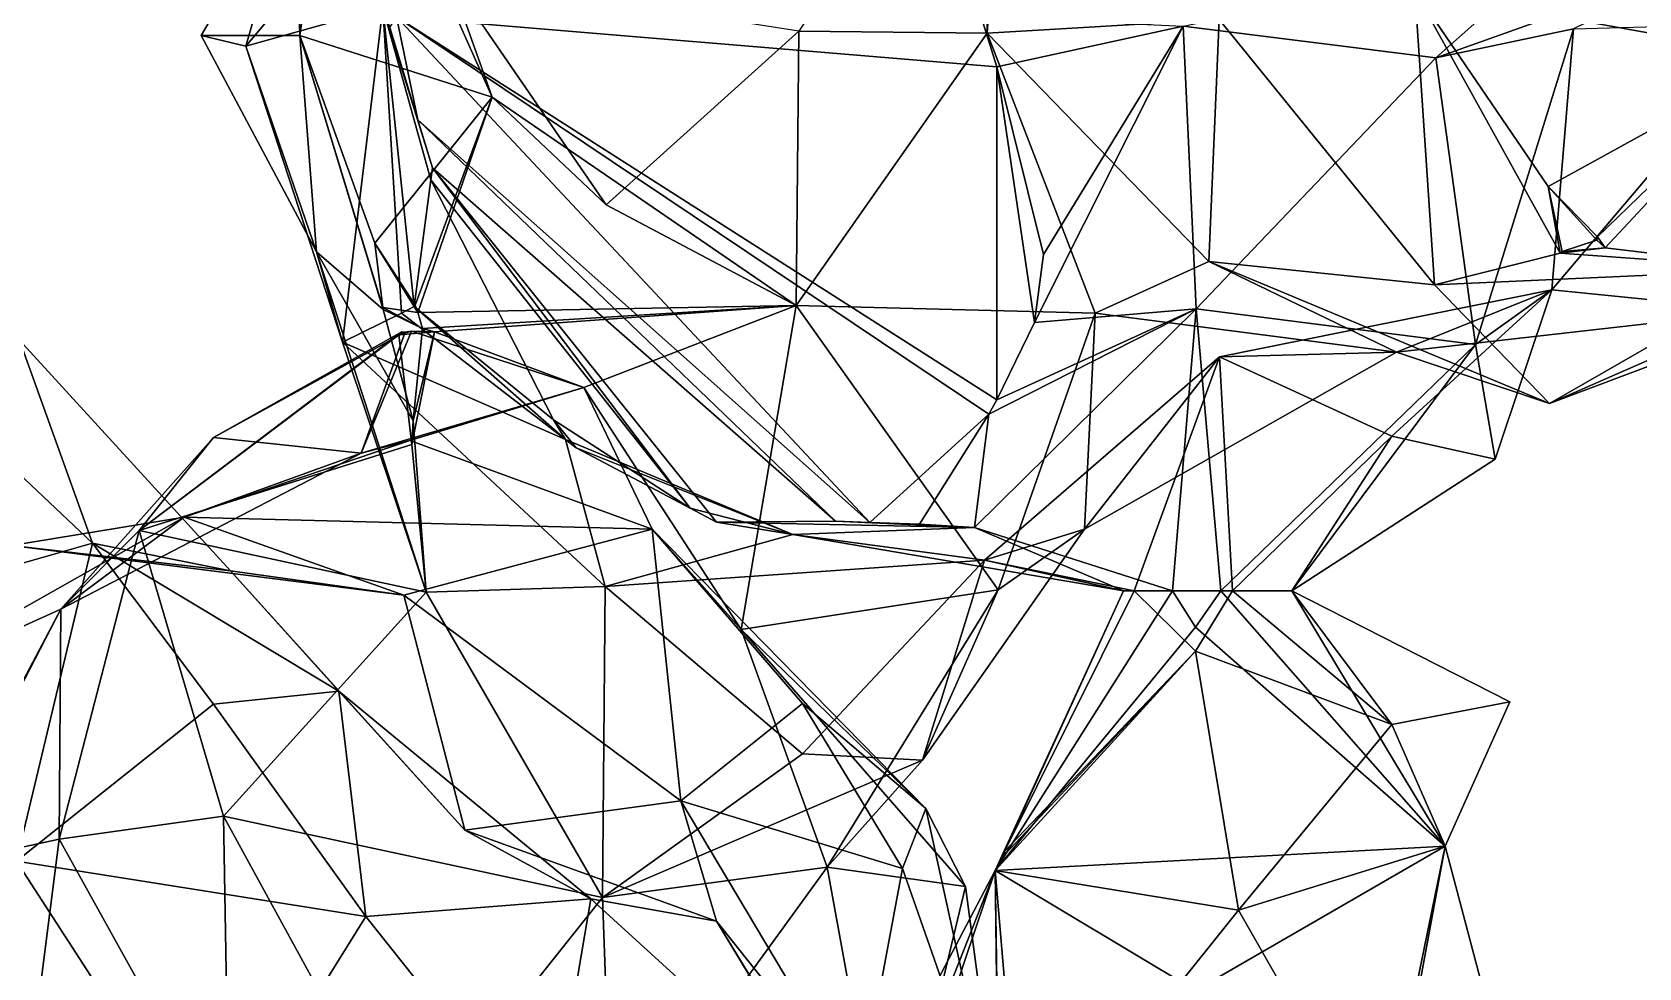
# Model space of a CAD drawing. Extents: x 290083 to 295691, y 4553739 to 4561622.
# Drawn here: x 291408.1 to 291511.2, y 4554089.7 to 4554149.7 of the extents above; entities that cross this region are included whole.
import ezdxf

# ---------------------------------------------------------------- set-up
doc = ezdxf.new("R2010")
doc.units = 0
doc.layers.add('Au_ppm_Pref_-_0_3', color=7, linetype='CONTINUOUS')

msp = doc.modelspace()

# ---------------------------------------------------------------- linework, layer by layer
at = {"layer": 'Au_ppm_Pref_-_0_3'}
for points in [[(291425.01, 4554159.88, 1817.43), (291425.28, 4554149.52, 1814.1), (291427.78, 4554167.62, 1810.95)], [(291427.78, 4554167.62, 1810.95), (291425.28, 4554149.52, 1814.1), (291437.63, 4554145.55, 1811.49)], [(291434.86, 4554153.32, 1807.16), (291427.78, 4554167.62, 1810.95), (291437.63, 4554145.55, 1811.49)], [(291469.38, 4554149.65, 1811.75), (291469.11, 4554167.34, 1806.04), (291457.3, 4554149.79, 1805.62)], [(291469.38, 4554149.65, 1811.75), (291470.64, 4554167.34, 1805.79), (291469.11, 4554167.34, 1806.04)], [(291469.38, 4554149.65, 1811.75), (291484.25, 4554150.54, 1805.84), (291470.64, 4554167.34, 1805.79)], [(291435.13, 4554164.63, 1821.84), (291430.6, 4554151.28, 1829.76), (291421.82, 4554148.82, 1823.65)], [(291435.13, 4554164.63, 1821.84), (291421.82, 4554148.82, 1823.65), (291425.01, 4554159.88, 1817.43)], [(291425.01, 4554159.88, 1817.43), (291421.82, 4554148.82, 1823.65), (291418.95, 4554149.52, 1817.43)], [(291425.01, 4554159.88, 1817.43), (291418.95, 4554149.52, 1817.43), (291425.28, 4554149.52, 1814.1)], [(291508.71, 4554156.24, 1793.53), (291520.44, 4554148.13, 1799.03), (291530.13, 4554157.48, 1794.91)], [(291496.81, 4554152.4, 1799.72), (291520.44, 4554148.13, 1799.03), (291508.71, 4554156.24, 1793.53)], [(291481.95, 4554150.12, 1840.92), (291506.04, 4554155.09, 1840.23), (291498.15, 4554148.07, 1835.75)], [(291516.83, 4554154.75, 1835.25), (291498.15, 4554148.07, 1835.75), (291506.04, 4554155.09, 1840.23)], [(291506.99, 4554149.94, 1829.49), (291498.15, 4554148.07, 1835.75), (291516.83, 4554154.75, 1835.25)], [(291434.86, 4554153.32, 1807.16), (291437.63, 4554145.55, 1811.49), (291444.94, 4554138.64, 1807.87)], [(291434.86, 4554153.32, 1807.16), (291444.94, 4554138.64, 1807.87), (291457.3, 4554149.79, 1805.62)], [(291484.25, 4554150.54, 1805.84), (291498.07, 4554133.51, 1806.68), (291496.81, 4554152.4, 1799.72)], [(291505.35, 4554139.82, 1800.75), (291496.81, 4554152.4, 1799.72), (291506.12, 4554135.56, 1802.09)], [(291506.12, 4554135.56, 1802.09), (291496.81, 4554152.4, 1799.72), (291498.07, 4554133.51, 1806.68)], [(291520.44, 4554148.13, 1799.03), (291496.81, 4554152.4, 1799.72), (291505.35, 4554139.82, 1800.75)], [(291421.82, 4554148.82, 1823.65), (291430.6, 4554151.28, 1829.76), (291428.03, 4554129.83, 1823.57)], [(291430.6, 4554151.28, 1829.76), (291431.8, 4554131.7, 1829.31), (291428.03, 4554129.83, 1823.57)], [(291430.6, 4554151.28, 1829.76), (291433.79, 4554141.03, 1832.67), (291433.69, 4554140.26, 1832.47)], [(291430.6, 4554151.28, 1829.76), (291433.69, 4554140.26, 1832.47), (291432.63, 4554132.12, 1830.37)], [(291430.6, 4554151.28, 1829.76), (291432.63, 4554132.12, 1830.37), (291431.8, 4554131.7, 1829.31)], [(291430.6, 4554151.28, 1829.76), (291432.86, 4554144.11, 1833.09), (291433.79, 4554141.03, 1832.67)], [(291430.6, 4554151.28, 1829.76), (291431.05, 4554150.03, 1833.68), (291432.86, 4554144.11, 1833.09)], [(291431.05, 4554150.03, 1833.68), (291431.48, 4554150.71, 1833.89), (291432.86, 4554144.11, 1833.09)], [(291468.98, 4554150.71, 1842.7), (291470, 4554147.51, 1842.39), (291431.48, 4554150.71, 1833.89)], [(291470, 4554126.15, 1838.76), (291469.48, 4554125.22, 1838.48), (291431.48, 4554150.71, 1833.89)], [(291461.85, 4554118.28, 1835.51), (291432.86, 4554144.11, 1833.09), (291431.48, 4554150.71, 1833.89)], [(291470, 4554147.51, 1842.39), (291470, 4554126.15, 1838.76), (291431.48, 4554150.71, 1833.89)], [(291469.48, 4554125.22, 1838.48), (291461.85, 4554118.28, 1835.51), (291431.48, 4554150.71, 1833.89)], [(291470, 4554147.51, 1842.39), (291468.98, 4554150.71, 1842.7), (291481.95, 4554150.12, 1840.92)], [(291426.36, 4554135.63, 1817.43), (291418.95, 4554149.52, 1817.43), (291421.82, 4554148.82, 1823.65)], [(291418.95, 4554149.52, 1817.43), (291426.36, 4554135.63, 1817.43), (291425.28, 4554149.52, 1814.1)], [(291425.28, 4554149.52, 1814.1), (291430.1, 4554136.2, 1812.87), (291437.63, 4554145.55, 1811.49)], [(291430.61, 4554132.06, 1813.65), (291430.1, 4554136.2, 1812.87), (291425.28, 4554149.52, 1814.1)], [(291430.63, 4554131.94, 1813.66), (291430.61, 4554132.06, 1813.65), (291425.28, 4554149.52, 1814.1)], [(291425.28, 4554149.52, 1814.1), (291426.36, 4554135.63, 1817.43), (291430.63, 4554131.94, 1813.66)], [(291457.3, 4554149.79, 1805.62), (291444.94, 4554138.64, 1807.87), (291457.13, 4554132.2, 1811.85)], [(291469.38, 4554149.65, 1811.75), (291457.3, 4554149.79, 1805.62), (291457.13, 4554132.2, 1811.85)], [(291469.38, 4554149.65, 1811.75), (291457.13, 4554132.2, 1811.85), (291476.31, 4554131.7, 1814.52)], [(291469.38, 4554149.65, 1811.75), (291483.6, 4554135.01, 1812.19), (291484.25, 4554150.54, 1805.84)], [(291469.38, 4554149.65, 1811.75), (291476.31, 4554131.7, 1814.52), (291483.6, 4554135.01, 1812.19)], [(291472.99, 4554135.47, 1841.36), (291470, 4554147.51, 1842.39), (291481.95, 4554150.12, 1840.92)], [(291481.95, 4554150.12, 1840.92), (291472.41, 4554131.1, 1840.42), (291472.99, 4554135.47, 1841.36)], [(291482.77, 4554131.97, 1835.36), (291472.41, 4554131.1, 1840.42), (291481.95, 4554150.12, 1840.92)], [(291481.95, 4554150.12, 1840.92), (291498.15, 4554148.07, 1835.75), (291482.77, 4554131.97, 1835.36)], [(291483.6, 4554135.01, 1812.19), (291498.07, 4554133.51, 1806.68), (291484.25, 4554150.54, 1805.84)], [(291500.69, 4554129.7, 1830.66), (291498.15, 4554148.07, 1835.75), (291506.99, 4554149.94, 1829.49)], [(291506.99, 4554149.94, 1829.49), (291505.59, 4554133.2, 1823.98), (291500.69, 4554129.7, 1830.66)], [(291518.99, 4554131.84, 1817.31), (291505.59, 4554133.2, 1823.98), (291520.11, 4554150.3, 1823.44)], [(291520.11, 4554150.3, 1823.44), (291505.59, 4554133.2, 1823.98), (291506.99, 4554149.94, 1829.49)], [(291428.03, 4554129.83, 1823.57), (291426.36, 4554135.63, 1817.43), (291421.82, 4554148.82, 1823.65)], [(291472.99, 4554135.47, 1841.36), (291472.41, 4554131.1, 1840.42), (291470, 4554147.51, 1842.39)], [(291472.41, 4554131.1, 1840.42), (291470, 4554126.15, 1838.76), (291470, 4554147.51, 1842.39)], [(291482.77, 4554131.97, 1835.36), (291498.15, 4554148.07, 1835.75), (291500.69, 4554129.7, 1830.66)], [(291508.53, 4554136.6, 1800.96), (291520.44, 4554148.13, 1799.03), (291505.35, 4554139.82, 1800.75)], [(291509.01, 4554135.89, 1801.42), (291520.44, 4554148.13, 1799.03), (291508.53, 4554136.6, 1800.96)], [(291509.01, 4554135.89, 1801.42), (291520.45, 4554134.52, 1805.28), (291520.44, 4554148.13, 1799.03)], [(291437.63, 4554145.55, 1811.49), (291430.1, 4554136.2, 1812.87), (291432.69, 4554132.22, 1812.27)], [(291432.69, 4554132.22, 1812.27), (291432.85, 4554131.74, 1812.29), (291437.63, 4554145.55, 1811.49)], [(291437.63, 4554145.55, 1811.49), (291432.85, 4554131.74, 1812.29), (291457.13, 4554132.2, 1811.85)], [(291437.63, 4554145.55, 1811.49), (291457.13, 4554132.2, 1811.85), (291444.94, 4554138.64, 1807.87)], [(291433.79, 4554141.03, 1832.67), (291432.86, 4554144.11, 1833.09), (291459.64, 4554118.36, 1834.91)], [(291432.86, 4554144.11, 1833.09), (291461.85, 4554118.28, 1835.51), (291459.64, 4554118.36, 1834.91)], [(291441.55, 4554124.85, 1831.27), (291432.63, 4554132.12, 1830.37), (291433.69, 4554140.26, 1832.47)], [(291433.69, 4554140.26, 1832.47), (291433.79, 4554141.03, 1832.67), (291450.32, 4554119.2, 1832.47)], [(291433.69, 4554140.26, 1832.47), (291450.32, 4554119.2, 1832.47), (291441.55, 4554124.85, 1831.27)], [(291452.01, 4554118.3, 1832.75), (291450.32, 4554119.2, 1832.47), (291433.79, 4554141.03, 1832.67)], [(291433.79, 4554141.03, 1832.67), (291459.64, 4554118.36, 1834.91), (291452.01, 4554118.3, 1832.75)], [(291506.26, 4554135.66, 1801.98), (291505.35, 4554139.82, 1800.75), (291506.12, 4554135.56, 1802.09)], [(291505.35, 4554139.82, 1800.75), (291506.26, 4554135.66, 1801.98), (291508.49, 4554136.38, 1801.05)], [(291508.53, 4554136.6, 1800.96), (291505.35, 4554139.82, 1800.75), (291508.49, 4554136.38, 1801.05)], [(291432.69, 4554132.22, 1812.27), (291430.1, 4554136.2, 1812.87), (291432.85, 4554131.74, 1812.29)], [(291432.85, 4554131.74, 1812.29), (291430.1, 4554136.2, 1812.87), (291430.61, 4554132.06, 1813.65)], [(291508.49, 4554136.38, 1801.05), (291506.26, 4554135.66, 1801.98), (291509.01, 4554135.89, 1801.42)], [(291508.49, 4554136.38, 1801.05), (291509.01, 4554135.89, 1801.42), (291508.53, 4554136.6, 1800.96)], [(291432.56, 4554124.79, 1814.09), (291430.63, 4554131.94, 1813.66), (291426.36, 4554135.63, 1817.43)], [(291433.4, 4554113.8, 1817.34), (291432.56, 4554124.79, 1814.09), (291426.36, 4554135.63, 1817.43)], [(291426.36, 4554135.63, 1817.43), (291428.03, 4554129.83, 1823.57), (291433.4, 4554113.8, 1817.34)], [(291498.07, 4554133.51, 1806.68), (291520.45, 4554134.52, 1805.28), (291506.12, 4554135.56, 1802.09)], [(291506.12, 4554135.56, 1802.09), (291520.45, 4554134.52, 1805.28), (291509.01, 4554135.89, 1801.42)], [(291509.01, 4554135.89, 1801.42), (291506.26, 4554135.66, 1801.98), (291506.12, 4554135.56, 1802.09)], [(291476.31, 4554131.7, 1814.52), (291495.64, 4554129.2, 1817.75), (291483.6, 4554135.01, 1812.19)], [(291483.6, 4554135.01, 1812.19), (291495.64, 4554129.2, 1817.75), (291505.45, 4554125.91, 1811.56)], [(291483.6, 4554135.01, 1812.19), (291505.45, 4554125.91, 1811.56), (291498.07, 4554133.51, 1806.68)], [(291520.45, 4554134.52, 1805.28), (291498.07, 4554133.51, 1806.68), (291505.45, 4554125.91, 1811.56)], [(291520.45, 4554134.52, 1805.28), (291505.45, 4554125.91, 1811.56), (291529.44, 4554134.93, 1810.67)], [(291518.99, 4554131.84, 1817.31), (291529.44, 4554134.93, 1810.67), (291505.45, 4554125.91, 1811.56)], [(291505.59, 4554133.2, 1823.98), (291484.28, 4554128.91, 1823.13), (291495.33, 4554123.81, 1826.68)], [(291484.28, 4554128.91, 1823.13), (291505.59, 4554133.2, 1823.98), (291495.64, 4554129.2, 1817.75)], [(291495.33, 4554123.81, 1826.68), (291501.96, 4554122.33, 1829.31), (291505.59, 4554133.2, 1823.98)], [(291518.99, 4554131.84, 1817.31), (291495.64, 4554129.2, 1817.75), (291505.59, 4554133.2, 1823.98)], [(291501.96, 4554122.33, 1829.31), (291500.69, 4554129.7, 1830.66), (291505.59, 4554133.2, 1823.98)], [(291433.15, 4554130.72, 1812.34), (291430.61, 4554132.06, 1813.65), (291430.63, 4554131.94, 1813.66)], [(291432.85, 4554131.74, 1812.29), (291430.61, 4554132.06, 1813.65), (291433.15, 4554130.72, 1812.34)], [(291432.63, 4554132.12, 1830.37), (291442.32, 4554123.59, 1830.78), (291431.8, 4554131.7, 1829.31)], [(291432.63, 4554132.12, 1830.37), (291441.55, 4554124.85, 1831.27), (291442.32, 4554123.59, 1830.78)], [(291432.85, 4554131.74, 1812.29), (291433.15, 4554130.72, 1812.34), (291457.13, 4554132.2, 1811.85)], [(291433.15, 4554130.72, 1812.34), (291433.92, 4554130.51, 1811.89), (291457.13, 4554132.2, 1811.85)], [(291433.92, 4554130.51, 1811.89), (291443.51, 4554126.94, 1804.95), (291457.13, 4554132.2, 1811.85)], [(291453.59, 4554111.42, 1805.15), (291457.13, 4554132.2, 1811.85), (291443.51, 4554126.94, 1804.95)], [(291453.59, 4554111.42, 1805.15), (291470.07, 4554113.95, 1811.43), (291457.13, 4554132.2, 1811.85)], [(291476.31, 4554131.7, 1814.52), (291457.13, 4554132.2, 1811.85), (291470.07, 4554113.95, 1811.43)], [(291395.36, 4554112.2, 1777.97), (291411.99, 4554116.95, 1780.79), (291396.19, 4554131.87, 1780.67)], [(291407.31, 4554129.97, 1787.7), (291396.19, 4554131.87, 1780.67), (291411.99, 4554116.95, 1780.79)], [(291431.8, 4554131.7, 1829.31), (291442.32, 4554123.59, 1830.78), (291428.03, 4554129.83, 1823.57)], [(291432.56, 4554124.79, 1814.09), (291433.15, 4554130.72, 1812.34), (291430.63, 4554131.94, 1813.66)], [(291468.57, 4554117.95, 1834.63), (291469.48, 4554125.22, 1838.48), (291482.77, 4554131.97, 1835.36)], [(291482.77, 4554131.97, 1835.36), (291481.27, 4554113.89, 1830), (291468.57, 4554117.95, 1834.63)], [(291470, 4554126.15, 1838.76), (291482.77, 4554131.97, 1835.36), (291469.48, 4554125.22, 1838.48)], [(291470, 4554126.15, 1838.76), (291472.41, 4554131.1, 1840.42), (291482.77, 4554131.97, 1835.36)], [(291475.61, 4554117.85, 1817.43), (291476.31, 4554131.7, 1814.52), (291470.07, 4554113.95, 1811.43)], [(291476.31, 4554131.7, 1814.52), (291475.61, 4554117.85, 1817.43), (291495.64, 4554129.2, 1817.75)], [(291481.27, 4554113.89, 1830), (291482.77, 4554131.97, 1835.36), (291484.37, 4554113.89, 1830.08)], [(291482.77, 4554131.97, 1835.36), (291500.69, 4554129.7, 1830.66), (291484.37, 4554113.89, 1830.08)], [(291518.99, 4554131.84, 1817.31), (291505.45, 4554125.91, 1811.56), (291495.64, 4554129.2, 1817.75)], [(291420.83, 4554115.18, 1787.6), (291406.8, 4554116.8, 1794.81), (291407.31, 4554129.97, 1787.7)], [(291411.99, 4554116.95, 1780.79), (291420.83, 4554115.18, 1787.6), (291407.31, 4554129.97, 1787.7)], [(291431.84, 4554130.51, 1812.27), (291431.64, 4554130.31, 1812.37), (291414.99, 4554117.76, 1812.64)], [(291431.84, 4554130.51, 1812.27), (291414.99, 4554117.76, 1812.64), (291419.74, 4554123.72, 1808.22)], [(291431.64, 4554130.31, 1812.37), (291432.47, 4554123.27, 1814.5), (291414.99, 4554117.76, 1812.64)], [(291432.04, 4554130.48, 1812.24), (291431.84, 4554130.51, 1812.27), (291419.74, 4554123.72, 1808.22)], [(291419.74, 4554123.72, 1808.22), (291429.22, 4554122.73, 1807.03), (291432.04, 4554130.48, 1812.24)], [(291429.22, 4554122.73, 1807.03), (291432.44, 4554130.55, 1812.15), (291432.04, 4554130.48, 1812.24)], [(291443.51, 4554126.94, 1804.95), (291432.44, 4554130.55, 1812.15), (291429.22, 4554122.73, 1807.03)], [(291432.44, 4554130.55, 1812.15), (291431.64, 4554130.31, 1812.37), (291432.04, 4554130.48, 1812.24)], [(291433.92, 4554130.51, 1811.89), (291431.64, 4554130.31, 1812.37), (291432.44, 4554130.55, 1812.15)], [(291432.04, 4554130.48, 1812.24), (291431.64, 4554130.31, 1812.37), (291431.84, 4554130.51, 1812.27)], [(291432.47, 4554123.27, 1814.5), (291431.64, 4554130.31, 1812.37), (291433.92, 4554130.51, 1811.89)], [(291432.44, 4554130.55, 1812.15), (291443.51, 4554126.94, 1804.95), (291433.92, 4554130.51, 1811.89)], [(291432.56, 4554124.79, 1814.09), (291432.47, 4554123.27, 1814.5), (291433.92, 4554130.51, 1811.89)], [(291433.15, 4554130.72, 1812.34), (291432.56, 4554124.79, 1814.09), (291433.92, 4554130.51, 1811.89)], [(291428.03, 4554129.83, 1823.57), (291442.32, 4554123.59, 1830.78), (291444.87, 4554114.16, 1823.14)], [(291444.87, 4554114.16, 1823.14), (291433.4, 4554113.8, 1817.34), (291428.03, 4554129.83, 1823.57)], [(291484.28, 4554128.91, 1823.13), (291469.2, 4554115.86, 1822.77), (291478.8, 4554113.89, 1827.45)], [(291469.2, 4554115.86, 1822.77), (291484.28, 4554128.91, 1823.13), (291475.61, 4554117.85, 1817.43)], [(291484.28, 4554128.91, 1823.13), (291495.64, 4554129.2, 1817.75), (291475.61, 4554117.85, 1817.43)], [(291478.8, 4554113.89, 1827.45), (291485.11, 4554113.89, 1828.19), (291484.28, 4554128.91, 1823.13)], [(291485.11, 4554113.89, 1828.19), (291495.33, 4554123.81, 1826.68), (291484.28, 4554128.91, 1823.13)], [(291488.91, 4554113.89, 1829.31), (291484.37, 4554113.89, 1830.08), (291500.69, 4554129.7, 1830.66)], [(291488.91, 4554113.89, 1829.31), (291500.69, 4554129.7, 1830.66), (291501.96, 4554122.33, 1829.31)], [(291443.51, 4554126.94, 1804.95), (291429.22, 4554122.73, 1807.03), (291432.34, 4554123.54, 1802.34)], [(291443.51, 4554126.94, 1804.95), (291432.34, 4554123.54, 1802.34), (291447.89, 4554117.85, 1799.12)], [(291447.89, 4554117.85, 1799.12), (291453.59, 4554111.42, 1805.15), (291443.51, 4554126.94, 1804.95)], [(291432.56, 4554124.79, 1814.09), (291433.4, 4554113.8, 1817.34), (291432.47, 4554123.27, 1814.5)], [(291450.32, 4554119.2, 1832.47), (291443.01, 4554123.07, 1831.28), (291441.55, 4554124.85, 1831.27)], [(291441.55, 4554124.85, 1831.27), (291443.01, 4554123.07, 1831.28), (291442.32, 4554123.59, 1830.78)], [(291469.48, 4554125.22, 1838.48), (291465.03, 4554118.16, 1836.24), (291461.85, 4554118.28, 1835.51)], [(291469.48, 4554125.22, 1838.48), (291468.57, 4554117.95, 1834.63), (291465.03, 4554118.16, 1836.24)], [(291488.91, 4554113.89, 1829.31), (291495.33, 4554123.81, 1826.68), (291485.11, 4554113.89, 1828.19)], [(291488.91, 4554113.89, 1829.31), (291501.96, 4554122.33, 1829.31), (291495.33, 4554123.81, 1826.68)], [(291414.99, 4554117.76, 1812.64), (291409.96, 4554112.71, 1805.05), (291419.74, 4554123.72, 1808.22)], [(291429.22, 4554122.73, 1807.03), (291419.74, 4554123.72, 1808.22), (291409.96, 4554112.71, 1805.05)], [(291417.86, 4554118.62, 1799.64), (291429.22, 4554122.73, 1807.03), (291409.96, 4554112.71, 1805.05)], [(291433.4, 4554113.8, 1817.34), (291414.99, 4554117.76, 1812.64), (291432.47, 4554123.27, 1814.5)], [(291432.34, 4554123.54, 1802.34), (291429.22, 4554122.73, 1807.03), (291417.86, 4554118.62, 1799.64)], [(291432.34, 4554123.54, 1802.34), (291417.86, 4554118.62, 1799.64), (291447.89, 4554117.85, 1799.12)], [(291443.01, 4554123.07, 1831.28), (291456.9, 4554117.5, 1829.29), (291442.32, 4554123.59, 1830.78)], [(291442.32, 4554123.59, 1830.78), (291456.9, 4554117.5, 1829.29), (291444.87, 4554114.16, 1823.14)], [(291450.32, 4554119.2, 1832.47), (291456.9, 4554117.5, 1829.29), (291443.01, 4554123.07, 1831.28)], [(291409.96, 4554112.71, 1805.05), (291397.31, 4554107.01, 1798.63), (291417.86, 4554118.62, 1799.64)], [(291417.86, 4554118.62, 1799.64), (291397.31, 4554107.01, 1798.63), (291406.8, 4554116.8, 1794.81)], [(291431.95, 4554113.62, 1793.6), (291417.86, 4554118.62, 1799.64), (291406.8, 4554116.8, 1794.81)], [(291431.95, 4554113.62, 1793.6), (291447.89, 4554117.85, 1799.12), (291417.86, 4554118.62, 1799.64)], [(291456.9, 4554117.5, 1829.29), (291450.32, 4554119.2, 1832.47), (291452.01, 4554118.3, 1832.75)], [(291409.84, 4554097.96, 1811.18), (291414.99, 4554117.76, 1812.64), (291420.39, 4554099.44, 1816)], [(291414.99, 4554117.76, 1812.64), (291409.84, 4554097.96, 1811.18), (291409.96, 4554112.71, 1805.05)], [(291420.39, 4554099.44, 1816), (291414.99, 4554117.76, 1812.64), (291433.4, 4554113.8, 1817.34)], [(291431.95, 4554113.62, 1793.6), (291449.72, 4554100.42, 1793.08), (291447.89, 4554117.85, 1799.12)], [(291453.59, 4554111.42, 1805.15), (291447.89, 4554117.85, 1799.12), (291465.43, 4554099.92, 1799.62)], [(291447.89, 4554117.85, 1799.12), (291449.72, 4554100.42, 1793.08), (291457.54, 4554106.66, 1796.09)], [(291465.43, 4554099.92, 1799.62), (291447.89, 4554117.85, 1799.12), (291457.54, 4554106.66, 1796.09)], [(291452.01, 4554118.3, 1832.75), (291459.64, 4554118.36, 1834.91), (291468.57, 4554117.95, 1834.63)], [(291452.01, 4554118.3, 1832.75), (291468.57, 4554117.95, 1834.63), (291456.9, 4554117.5, 1829.29)], [(291468.57, 4554117.95, 1834.63), (291478.13, 4554113.89, 1829.31), (291456.9, 4554117.5, 1829.29)], [(291461.85, 4554118.28, 1835.51), (291468.57, 4554117.95, 1834.63), (291459.64, 4554118.36, 1834.91)], [(291465.03, 4554118.16, 1836.24), (291468.57, 4554117.95, 1834.63), (291461.85, 4554118.28, 1835.51)], [(291469.2, 4554115.86, 1822.77), (291475.61, 4554117.85, 1817.43), (291465.22, 4554103.02, 1817.43)], [(291465.22, 4554103.02, 1817.43), (291475.61, 4554117.85, 1817.43), (291470.07, 4554113.95, 1811.43)], [(291468.57, 4554117.95, 1834.63), (291481.27, 4554113.89, 1830), (291478.13, 4554113.89, 1829.31)], [(291411.99, 4554116.95, 1780.79), (291395.36, 4554112.2, 1777.97), (291407.12, 4554096.56, 1776.49)], [(291431.95, 4554113.62, 1793.6), (291406.8, 4554116.8, 1794.81), (291420.83, 4554115.18, 1787.6)], [(291419.74, 4554106.62, 1778.28), (291411.99, 4554116.95, 1780.79), (291407.12, 4554096.56, 1776.49)], [(291420.83, 4554115.18, 1787.6), (291411.99, 4554116.95, 1780.79), (291427.79, 4554107.45, 1781.8)], [(291427.79, 4554107.45, 1781.8), (291411.99, 4554116.95, 1780.79), (291419.74, 4554106.62, 1778.28)], [(291469.2, 4554115.86, 1822.77), (291444.87, 4554114.16, 1823.14), (291456.9, 4554117.5, 1829.29)], [(291469.2, 4554115.86, 1822.77), (291456.9, 4554117.5, 1829.29), (291478.13, 4554113.89, 1829.31)], [(291469.2, 4554115.86, 1822.77), (291457.54, 4554103.43, 1820.92), (291444.87, 4554114.16, 1823.14)], [(291469.2, 4554115.86, 1822.77), (291465.22, 4554103.02, 1817.43), (291457.54, 4554103.43, 1820.92)], [(291469.2, 4554115.86, 1822.77), (291478.13, 4554113.89, 1829.31), (291478.8, 4554113.89, 1827.45)], [(291431.95, 4554113.62, 1793.6), (291420.83, 4554115.18, 1787.6), (291435.88, 4554098.54, 1787.26)], [(291435.88, 4554098.54, 1787.26), (291420.83, 4554115.18, 1787.6), (291427.79, 4554107.45, 1781.8)], [(291433.4, 4554113.8, 1817.34), (291444.7, 4554094.21, 1818.46), (291420.39, 4554099.44, 1816)], [(291431.95, 4554113.62, 1793.6), (291435.88, 4554098.54, 1787.26), (291449.72, 4554100.42, 1793.08)], [(291433.4, 4554113.8, 1817.34), (291444.87, 4554114.16, 1823.14), (291444.7, 4554094.21, 1818.46)], [(291457.54, 4554103.43, 1820.92), (291444.7, 4554094.21, 1818.46), (291444.87, 4554114.16, 1823.14)], [(291459.11, 4554096.17, 1811.14), (291470.07, 4554113.95, 1811.43), (291453.59, 4554111.42, 1805.15)], [(291465.22, 4554103.02, 1817.43), (291470.07, 4554113.95, 1811.43), (291459.11, 4554096.17, 1811.14)], [(291478.13, 4554113.89, 1829.31), (291469.89, 4554095.96, 1829.2), (291470.41, 4554097.05, 1829.16)], [(291481.27, 4554113.89, 1830), (291482.73, 4554111.55, 1830.09), (291469.89, 4554095.96, 1829.2)], [(291481.27, 4554113.89, 1830), (291469.89, 4554095.96, 1829.2), (291478.13, 4554113.89, 1829.31)], [(291478.13, 4554113.89, 1829.31), (291470.41, 4554097.05, 1829.16), (291470.49, 4554097.17, 1829.08)], [(291478.13, 4554113.89, 1829.31), (291470.49, 4554097.17, 1829.08), (291478.8, 4554113.89, 1827.45)], [(291478.8, 4554113.89, 1827.45), (291470.49, 4554097.17, 1829.08), (291482.73, 4554110.03, 1828.03)], [(291478.8, 4554113.89, 1827.45), (291482.73, 4554110.03, 1828.03), (291485.11, 4554113.89, 1828.19)], [(291481.27, 4554113.89, 1830), (291484.37, 4554113.89, 1830.08), (291482.73, 4554111.55, 1830.09)], [(291482.73, 4554111.55, 1830.09), (291484.37, 4554113.89, 1830.08), (291498.76, 4554097.52, 1830.3)], [(291482.73, 4554110.03, 1828.03), (291495.33, 4554105.32, 1826.23), (291485.11, 4554113.89, 1828.19)], [(291488.91, 4554113.89, 1829.31), (291498.76, 4554097.52, 1830.3), (291484.37, 4554113.89, 1830.08)], [(291488.91, 4554113.89, 1829.31), (291485.11, 4554113.89, 1828.19), (291495.33, 4554105.32, 1826.23)], [(291488.91, 4554113.89, 1829.31), (291502.91, 4554106.78, 1829.31), (291498.76, 4554097.52, 1830.3)], [(291488.91, 4554113.89, 1829.31), (291495.33, 4554105.32, 1826.23), (291502.91, 4554106.78, 1829.31)], [(291409.96, 4554112.71, 1805.05), (291401.34, 4554096.07, 1802.35), (291397.31, 4554107.01, 1798.63)], [(291409.96, 4554112.71, 1805.05), (291409.84, 4554097.96, 1811.18), (291401.15, 4554096.07, 1805.55)], [(291409.96, 4554112.71, 1805.05), (291401.15, 4554096.07, 1805.55), (291401.34, 4554096.07, 1802.35)], [(291453.59, 4554111.42, 1805.15), (291467.99, 4554094.93, 1805.16), (291459.11, 4554096.17, 1811.14)], [(291453.59, 4554111.42, 1805.15), (291465.43, 4554099.92, 1799.62), (291467.99, 4554094.93, 1805.16)], [(291469.89, 4554095.96, 1829.2), (291482.73, 4554111.55, 1830.09), (291498.76, 4554097.52, 1830.3)], [(291470.56, 4554097.03, 1829.1), (291469.89, 4554095.96, 1829.2), (291482.73, 4554110.03, 1828.03)], [(291469.89, 4554095.96, 1829.2), (291485.49, 4554093.41, 1825.56), (291482.73, 4554110.03, 1828.03)], [(291482.73, 4554110.03, 1828.03), (291470.49, 4554097.17, 1829.08), (291470.56, 4554097.03, 1829.1)], [(291482.73, 4554110.03, 1828.03), (291485.49, 4554093.41, 1825.56), (291495.33, 4554105.32, 1826.23)], [(291427.79, 4554107.45, 1781.8), (291419.74, 4554106.62, 1778.28), (291429.52, 4554093, 1778.21)], [(291443.95, 4554094.14, 1782.48), (291435.88, 4554098.54, 1787.26), (291427.79, 4554107.45, 1781.8)], [(291443.95, 4554094.14, 1782.48), (291427.79, 4554107.45, 1781.8), (291429.52, 4554093, 1778.21)], [(291419.74, 4554106.62, 1778.28), (291407.12, 4554096.56, 1776.49), (291429.52, 4554093, 1778.21)], [(291463.95, 4554096.07, 1796.59), (291457.54, 4554106.66, 1796.09), (291449.72, 4554100.42, 1793.08)], [(291463.95, 4554096.07, 1796.59), (291465.43, 4554099.92, 1799.62), (291457.54, 4554106.66, 1796.09)], [(291502.91, 4554106.78, 1829.31), (291495.33, 4554105.32, 1826.23), (291498.76, 4554097.52, 1830.3)], [(291485.49, 4554093.41, 1825.56), (291498.76, 4554097.52, 1830.3), (291495.33, 4554105.32, 1826.23)], [(291465.22, 4554103.02, 1817.43), (291444.7, 4554094.21, 1818.46), (291457.54, 4554103.43, 1820.92)], [(291444.7, 4554094.21, 1818.46), (291465.22, 4554103.02, 1817.43), (291459.11, 4554096.17, 1811.14)], [(291452.02, 4554092.71, 1789.22), (291449.72, 4554100.42, 1793.08), (291435.88, 4554098.54, 1787.26)], [(291461.16, 4554081.22, 1792.48), (291463.95, 4554096.07, 1796.59), (291449.72, 4554100.42, 1793.08)], [(291449.72, 4554100.42, 1793.08), (291452.02, 4554092.71, 1789.22), (291461.16, 4554081.22, 1792.48)], [(291420.76, 4554078.32, 1811.46), (291409.84, 4554097.96, 1811.18), (291420.39, 4554099.44, 1816)], [(291444.7, 4554094.21, 1818.46), (291431.97, 4554078.24, 1817.29), (291420.39, 4554099.44, 1816)], [(291420.76, 4554078.32, 1811.46), (291420.39, 4554099.44, 1816), (291431.97, 4554078.24, 1817.29)], [(291463.95, 4554096.07, 1796.59), (291470.21, 4554078.21, 1799.61), (291465.43, 4554099.92, 1799.62)], [(291467.99, 4554094.93, 1805.16), (291465.43, 4554099.92, 1799.62), (291470.21, 4554078.21, 1799.61)], [(291452.02, 4554092.71, 1789.22), (291435.88, 4554098.54, 1787.26), (291443.95, 4554094.14, 1782.48)], [(291407.44, 4554079, 1804.87), (291401.15, 4554096.07, 1805.55), (291409.84, 4554097.96, 1811.18)], [(291407.44, 4554079, 1804.87), (291409.84, 4554097.96, 1811.18), (291420.76, 4554078.32, 1811.46)], [(291469.89, 4554095.96, 1829.2), (291498.76, 4554097.52, 1830.3), (291482.73, 4554088.25, 1832.65)], [(291470.41, 4554097.05, 1829.16), (291469.89, 4554095.96, 1829.2), (291470.31, 4554096.82, 1829.12)], [(291470.31, 4554096.82, 1829.12), (291469.89, 4554095.96, 1829.2), (291470.56, 4554097.03, 1829.1)], [(291470.56, 4554097.03, 1829.1), (291470.41, 4554097.05, 1829.16), (291470.31, 4554096.82, 1829.12)], [(291470.56, 4554097.03, 1829.1), (291470.49, 4554097.17, 1829.08), (291470.41, 4554097.05, 1829.16)], [(291482.73, 4554088.25, 1832.65), (291498.76, 4554097.52, 1830.3), (291495.15, 4554078.07, 1835.07)], [(291485.49, 4554093.41, 1825.56), (291494.62, 4554077.42, 1823.7), (291498.76, 4554097.52, 1830.3)], [(291503.89, 4554078.12, 1829.31), (291498.76, 4554097.52, 1830.3), (291494.62, 4554077.42, 1823.7)], [(291503.89, 4554078.12, 1829.31), (291495.15, 4554078.07, 1835.07), (291498.76, 4554097.52, 1830.3)], [(291419.66, 4554077.16, 1776.76), (291407.12, 4554096.56, 1776.49), (291395.59, 4554079.92, 1776.91)], [(291429.52, 4554093, 1778.21), (291407.12, 4554096.56, 1776.49), (291419.66, 4554077.16, 1776.76)], [(291444.7, 4554094.21, 1818.46), (291459.11, 4554096.17, 1811.14), (291445.33, 4554077.15, 1811.5)], [(291459.11, 4554096.17, 1811.14), (291463.06, 4554074.45, 1806.6), (291445.33, 4554077.15, 1811.5)], [(291463.06, 4554074.45, 1806.6), (291459.11, 4554096.17, 1811.14), (291467.99, 4554094.93, 1805.16)], [(291461.16, 4554081.22, 1792.48), (291470.21, 4554078.21, 1799.61), (291463.95, 4554096.07, 1796.59)], [(291469.89, 4554095.96, 1829.2), (291463.48, 4554083.73, 1829.63), (291463.36, 4554076.61, 1828.36)], [(291469.89, 4554095.96, 1829.2), (291463.36, 4554076.61, 1828.36), (291471.58, 4554076.02, 1824.8)], [(291469.89, 4554095.96, 1829.2), (291465.5, 4554084.84, 1830.39), (291463.48, 4554083.73, 1829.63)], [(291465.5, 4554084.84, 1830.39), (291469.89, 4554095.96, 1829.2), (291470, 4554087.33, 1832.09)], [(291470, 4554087.33, 1832.09), (291469.89, 4554095.96, 1829.2), (291470.01, 4554087.33, 1832.09)], [(291470.01, 4554087.33, 1832.09), (291469.89, 4554095.96, 1829.2), (291482.73, 4554088.25, 1832.65)], [(291485.49, 4554093.41, 1825.56), (291469.89, 4554095.96, 1829.2), (291471.58, 4554076.02, 1824.8)], [(291467.99, 4554094.93, 1805.16), (291470.21, 4554078.21, 1799.61), (291463.06, 4554074.45, 1806.6)], [(291441.25, 4554078.25, 1777.6), (291443.95, 4554094.14, 1782.48), (291429.52, 4554093, 1778.21)], [(291444.7, 4554094.21, 1818.46), (291445.33, 4554077.15, 1811.5), (291431.97, 4554078.24, 1817.29)], [(291441.25, 4554078.25, 1777.6), (291460.16, 4554079.35, 1781.6), (291443.95, 4554094.14, 1782.48)], [(291460.16, 4554079.35, 1781.6), (291452.02, 4554092.71, 1789.22), (291443.95, 4554094.14, 1782.48)], [(291441.25, 4554078.25, 1777.6), (291429.52, 4554093, 1778.21), (291419.66, 4554077.16, 1776.76)], [(291471.58, 4554076.02, 1824.8), (291494.62, 4554077.42, 1823.7), (291485.49, 4554093.41, 1825.56)], [(291460.76, 4554078.25, 1787.74), (291461.16, 4554081.22, 1792.48), (291452.02, 4554092.71, 1789.22)], [(291452.02, 4554092.71, 1789.22), (291460.16, 4554079.35, 1781.6), (291460.76, 4554078.25, 1787.74)]]:
    msp.add_3dface(points, dxfattribs=at)

doc.saveas('drawing.dxf')
